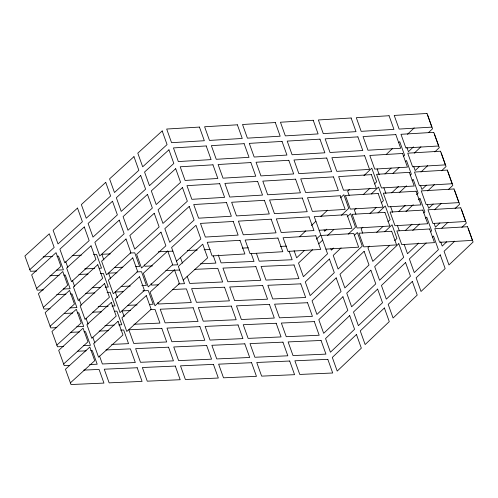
<?xml version="1.0" encoding="UTF-8"?>
<svg xmlns="http://www.w3.org/2000/svg" width="498" height="498" viewBox="0 0 498 498"><rect width="100%" height="100%" fill="white"/><g stroke="black" fill="none" stroke-linecap="round" stroke-linejoin="round"><path stroke-width="0.75" d="M299.622 236.712L305.797 230.848M311.412 225.519L315.906 221.249M320.824 216.574L327.566 210.181M340.476 197.918L343.844 194.718L348.731 208.369L341.435 215.298M349.328 189.508L347.641 191.108L349.185 195.421M363.926 175.645L371.782 168.181L376.669 181.832L374.428 183.967M386.249 154.442L392.424 148.578M398.599 142.714L399.726 141.65L404.613 155.301L403.486 156.366M407.451 134.311L414.187 127.911M304.508 250.363L296.652 257.827L294.081 250.643M316.298 239.171L320.793 234.9L314.238 216.605L347.006 214.644L351.893 228.296L319.131 230.257M326.837 229.161L324.59 231.296L324.08 229.858M363.198 194.631L369.933 188.232M384.96 173.958L391.135 168.094M413.465 146.891L408.41 151.691L406.866 147.377M428.622 132.499L432.55 128.764L427.664 115.113M312.557 249.722L298.52 263.05L303.406 276.701L327.547 253.775L320.998 235.479L353.767 233.518L358.653 247.17L325.885 249.131M318.732 243.858L322.66 240.129M327.584 235.454L333.76 229.584M347.231 216.792L350.604 213.592L355.491 227.244L348.189 234.172M356.089 208.382L354.402 209.982L355.945 214.296M371.24 193.99L378.542 187.055L383.429 200.706L381.182 202.842M393.009 173.316L399.184 167.453M405.36 161.589L406.48 160.524L411.367 174.176L410.246 175.24M414.212 153.185L420.947 146.786M333.598 248.035L331.351 250.17L330.834 248.732M369.958 213.505L376.133 207.641M391.721 192.832L398.456 186.439M419.658 166.301L415.17 170.565L413.626 166.257M434.816 151.902L439.311 147.638L434.424 133.987M341.08 247.929L333.218 255.393L338.105 269.045L362.245 246.118L357.359 232.466L354.551 235.131M362.843 227.256L361.162 228.856L362.706 233.17M378.001 212.864L385.303 205.935L390.189 219.587L387.942 221.716M399.203 192.726L406.505 185.798M412.114 180.463L413.24 179.398L418.127 193.05L416.446 194.65M420.972 172.059L427.707 165.66M376.712 232.379L382.887 226.515M398.481 211.712L405.216 205.313M426.419 185.175L421.924 189.439L420.642 185.847M441.577 170.783L446.065 166.513L441.178 152.861M369.603 246.137L367.916 247.73L372.803 261.382L389.648 245.39M384.761 231.738L392.057 224.81L396.943 238.461L394.702 240.59M405.963 211.6L413.259 204.672M418.314 199.872L420.001 198.272L424.887 211.924L423.761 212.988M427.726 190.933L434.461 184.534M405.235 230.586L411.971 224.187M433.179 204.049L428.685 208.313L427.396 204.722M448.337 189.657L452.825 185.393L447.939 171.742M412.724 230.474L419.459 224.081M425.634 218.211L426.755 217.147L431.642 230.798L430.521 231.863M434.486 209.807L441.222 203.408M418.731 243.061L407.501 253.725L404.158 244.387M439.933 222.923L435.445 227.188L434.156 223.596M455.091 208.531L459.586 204.267L454.693 190.616M426.213 242.956L409.375 258.948L414.261 272.599L438.402 249.672L433.515 236.021L432.389 237.092M441.807 228.146L447.982 222.282M446.694 241.798L442.199 246.068L440.655 241.754M461.851 227.405L466.34 223.141L461.453 209.49M454.736 241.156L444.073 251.291L448.959 264.942L473.1 242.016L468.213 228.364M29.787 269.655L54.176 247.438L49.283 233.786L24.9 256.003L30.459 271.286L36.591 271.018M36.547 288.529L60.93 266.312L56.044 252.66L31.66 274.877L37.219 290.16L43.351 289.892M43.307 307.403L67.691 285.186L62.804 271.535L38.414 293.752L43.98 309.034L50.105 308.766M50.061 326.277L74.451 304.06L69.558 290.409L45.175 312.626L50.734 327.914L56.865 327.64M56.822 345.151L81.205 322.934L76.319 309.283L51.935 331.5L57.494 346.789L63.62 346.515M63.576 364.026L87.965 341.815L83.079 328.163L58.689 350.374L64.254 365.663L69.614 365.426M176.479 261.182L200.862 238.965L195.975 225.314L171.586 247.531L177.78 264.793L172.42 265.029M70.336 382.9L94.726 360.689L89.833 347.038L65.45 369.248L71.009 384.537L103.951 383.087L99.065 369.435L83.745 370.107M183.233 280.057L207.622 257.839L202.73 244.188L178.346 266.405L184.54 283.667L178.409 283.935M43.195 256.856L52.383 256.451M56.984 256.252L58.515 256.184L63.402 269.835L56.511 270.14M72.129 255.58L81.317 255.175M93.574 254.64L96.643 254.503L101.53 268.154L99.233 268.254M110.251 253.899L101.829 254.273L103.883 260.018M130.171 253.021L134.765 252.822L139.652 266.474L135.823 266.642M158.339 251.783L172.893 251.141M187.273 250.506L197.227 250.064M204.124 249.759L210.256 249.492M242.252 248.079L248.378 247.811M280.374 246.398L286.506 246.13M84.672 268.895L94.632 268.459M114.372 267.588L122.801 267.214M152.5 265.907L144.837 266.243L144.327 264.805M200.588 263.784L215.908 263.112L213.337 255.922M49.949 275.736L59.144 275.326M63.738 275.126L65.275 275.058L70.162 288.709L63.265 289.014M78.883 274.46L88.078 274.049M100.335 273.514L103.397 273.377L108.284 287.029L105.221 287.165M117.011 272.78L108.583 273.147L110.643 278.899M136.931 271.896L141.525 271.696L146.412 285.348L141.818 285.547M165.859 270.619L179.654 270.016M194.793 269.35L217.775 268.335L222.662 281.986L189.726 283.437L187.148 276.253M92.198 287.738L100.627 287.365M121.132 286.462L130.327 286.057M158.495 284.812L151.597 285.117L151.081 283.679M56.71 294.611L65.904 294.206M70.498 294.001L72.029 293.932L76.916 307.583L70.025 307.889M85.644 293.334L94.838 292.93M107.095 292.388L110.158 292.251L115.044 305.903L111.982 306.04M123 291.685L115.343 292.021L117.397 297.773M142.92 290.807L148.286 290.571L153.172 304.222L149.338 304.39M172.619 289.5L186.408 288.89L191.294 302.541L158.358 303.992L157.841 302.554M98.193 306.644L108.153 306.208M127.893 305.336L137.081 304.932M64.236 313.447L72.658 313.08M77.258 312.875L78.79 312.806L83.676 326.458L76.779 326.763M92.404 312.209L101.592 311.804M114.615 311.225L116.918 311.126L121.805 324.777L118.736 324.914M130.526 310.528L122.097 310.895L124.158 316.647M150.446 309.65L155.04 309.445L159.926 323.096L133.881 324.248M104.947 325.524L114.142 325.113M70.224 332.359L79.419 331.954M84.013 331.749L85.55 331.68L90.437 345.332L83.54 345.637M99.158 331.083L108.352 330.678M120.609 330.137L123.672 330L128.559 343.651L111.708 344.398M77.75 351.202L86.179 350.829M90.773 350.623L92.304 350.555L97.191 364.206L89.534 364.548M105.918 349.957L130.432 348.874L135.319 362.525L102.376 363.982L99.55 356.076M377.129 168.884L379.183 174.63M383.883 187.758L385.944 193.51M390.644 206.633L392.704 212.385M397.404 225.507L399.203 230.537M289.07 251.123L292.158 259.744L259.215 261.201L256.389 253.295M251.204 253.526L254.03 261.431L221.093 262.882L218.261 254.976M180.394 257.379L182.449 263.125M65.755 261.705L67.815 267.451M72.515 280.579L74.576 286.325M79.014 298.732L81.33 305.199M86.029 318.328L88.09 324.074M92.79 337.202L94.85 342.948M329.421 259.004L305.28 281.924L310.167 295.575L334.307 272.655L329.421 259.004M336.181 277.878L312.041 300.804L316.927 314.456L341.068 291.529L336.181 277.878M364.119 251.341L339.978 274.267L344.865 287.919L369.006 264.992L364.119 251.341M342.935 296.752L318.795 319.679L323.681 333.33L347.822 310.403L342.935 296.752M370.879 270.215L346.739 293.141L351.625 306.793L375.766 283.866L370.879 270.215M398.817 243.684L374.677 266.611L379.563 280.262L403.704 257.335L398.817 243.684M349.696 315.626L325.555 338.553L330.442 352.204L354.582 329.278L349.696 315.626M377.633 289.089L353.493 312.016L358.379 325.667L382.52 302.74L377.633 289.089M405.571 262.558L381.437 285.485L386.324 299.136L410.464 276.209L405.571 262.558M356.45 334.5L332.315 357.427L337.202 371.078L361.343 348.152L356.45 334.5M384.394 307.969L360.253 330.89L365.14 344.541L389.28 321.621L384.394 307.969M412.332 281.432L388.191 304.359L393.078 318.01L417.218 295.084L412.332 281.432M440.269 254.895L416.135 277.822L421.022 291.473L445.162 268.546L440.269 254.895M77.507 208.077L53.124 230.288L58.011 243.939L82.4 221.728L77.507 208.077M105.732 182.361L81.348 204.578L86.235 218.23L110.624 196.013L105.732 182.361M133.962 156.652L109.572 178.863L114.459 192.514L138.849 170.304L133.962 156.652M162.186 130.937L137.797 153.154L142.683 166.805L167.073 144.588L162.186 130.937M84.268 226.951L59.885 249.162L64.771 262.813L89.154 240.602L84.268 226.951M112.492 201.236L88.109 223.453L92.995 237.104L117.379 214.887L112.492 201.236M140.716 175.526L116.333 197.743L121.219 211.395L145.603 189.178L140.716 175.526M168.94 149.811L144.557 172.028L149.444 185.679L173.827 163.462L168.94 149.811M91.028 245.825L66.639 268.042L71.531 281.687L95.915 259.477L91.028 245.825M119.252 220.11L94.863 242.327L99.756 255.978L124.139 233.761L119.252 220.11M147.476 194.401L123.087 216.618L127.98 230.269L152.363 208.052L147.476 194.401M175.701 168.691L151.311 190.902L156.204 204.554L180.587 182.343L175.701 168.691M97.782 264.699L73.399 286.916L78.286 300.568L102.675 278.351L97.782 264.699M126.006 238.99L101.623 261.201L106.51 274.852L130.899 252.635L126.006 238.99M154.231 213.275L129.847 235.492L134.734 249.143L159.123 226.926L154.231 213.275M182.461 187.565L158.071 209.776L162.958 223.428L187.348 201.217L182.461 187.565M104.543 283.574L80.159 305.791L85.046 319.442L109.429 297.225L104.543 283.574M132.767 257.864L108.383 280.075L113.27 293.727L137.653 271.516L132.767 257.864M160.991 232.149L136.608 254.366L141.494 268.017L165.878 245.8L160.991 232.149M189.215 206.44L164.832 228.65L169.718 242.302L194.102 220.091L189.215 206.44M111.303 302.448L86.913 324.665L91.806 338.316L116.19 316.099L111.303 302.448M139.527 276.739L115.138 298.949L120.03 312.601L144.414 290.39L139.527 276.739M167.751 251.023L143.362 273.24L148.255 286.892L172.638 264.675L167.751 251.023M118.057 321.322L93.674 343.539L98.56 357.19L122.95 334.973L118.057 321.322M146.281 295.613L121.898 317.83L126.785 331.481L151.174 309.264L146.281 295.613M174.505 269.897L150.122 292.114L155.009 305.766L179.398 283.549L174.505 269.897M199.449 127.077L166.681 129.038L171.567 142.689L204.336 140.729L199.449 127.077M237.372 124.805L204.603 126.766L209.49 140.417L242.258 138.456L237.372 124.805M275.294 122.539L242.526 124.5L247.413 138.151L280.181 136.191L275.294 122.539M313.217 120.267L280.449 122.228L285.335 135.879L318.104 133.918L313.217 120.267M351.14 118.001L318.371 119.962L323.258 133.613L356.026 131.653L351.14 118.001M389.063 115.735L356.294 117.69L361.181 131.341L393.949 129.387L389.063 115.735M426.985 113.463L394.217 115.424L399.11 129.075L431.872 127.115L426.985 113.463M206.203 145.951L173.441 147.912L178.328 161.564L211.096 159.603L206.203 145.951M244.126 143.679L211.364 145.64L216.25 159.292L249.019 157.331L244.126 143.679M282.049 141.413L249.286 143.374L254.173 157.026L286.941 155.065L282.049 141.413M319.971 139.147L287.209 141.102L292.096 154.754L324.864 152.799L319.971 139.147M357.894 136.875L325.132 138.836L330.018 152.488L362.787 150.527L357.894 136.875M395.817 134.609L363.054 136.57L367.941 150.222L400.709 148.261L395.817 134.609M433.739 132.337L400.977 134.298L405.864 147.95L438.632 145.989L433.739 132.337M212.963 164.826L180.195 166.786L185.088 180.438L217.85 178.477L212.963 164.826M250.886 162.56L218.118 164.514L223.011 178.166L255.773 176.211L250.886 162.56M288.809 160.288L256.047 162.248L260.933 175.9L293.696 173.939L288.809 160.288M326.732 158.022L293.969 159.983L298.856 173.634L331.618 171.673L326.732 158.022M364.654 155.75L331.892 157.71L336.779 171.362L369.541 169.401L364.654 155.75M402.577 153.484L369.815 155.444L374.701 169.096L407.464 167.135L402.577 153.484M440.5 151.211L407.738 153.172L412.624 166.824L445.386 164.863L440.5 151.211M219.724 183.7L186.955 185.661L191.842 199.312L224.61 197.351L219.724 183.7M257.647 181.434L224.878 183.395L229.765 197.046L262.533 195.085L257.647 181.434M295.569 179.162L262.801 181.123L267.687 194.774L300.456 192.813L295.569 179.162M333.492 176.896L300.724 178.857L305.61 192.508L338.379 190.547L333.492 176.896M371.415 174.624L338.646 176.585L343.533 190.236L376.301 188.275L371.415 174.624M409.337 172.358L376.569 174.319L381.456 187.97L414.224 186.009L409.337 172.358M447.26 170.086L414.492 172.047L419.378 185.698L452.147 183.737L447.26 170.086M226.478 202.574L193.716 204.535L198.602 218.186L231.365 216.225L226.478 202.574M264.401 200.308L231.638 202.269L236.525 215.92L269.294 213.959L264.401 200.308M302.323 198.036L269.561 199.997L274.448 213.648L307.216 211.687L302.323 198.036M340.246 195.77L307.484 197.731L312.371 211.382L345.139 209.421L340.246 195.77M378.169 193.498L345.407 195.459L350.293 209.11L383.062 207.149L378.169 193.498M416.091 191.232L383.329 193.193L388.216 206.844L420.984 204.883L416.091 191.232M454.014 188.966L421.252 190.921L426.139 204.572L458.907 202.618L454.014 188.966M233.238 221.448L200.47 223.409L205.363 237.06L238.125 235.1L233.238 221.448M271.161 219.182L238.393 221.143L243.285 234.795L276.048 232.834L271.161 219.182M309.084 216.91L276.315 218.871L281.208 232.522L313.97 230.562L309.084 216.91M384.929 212.378L352.167 214.333L357.054 227.984L389.816 226.03L384.929 212.378M422.852 210.106L390.09 212.067L394.976 225.719L427.738 223.758L422.852 210.106M460.775 207.84L428.012 209.801L432.899 223.453L465.661 221.492L460.775 207.84M239.999 240.322L207.23 242.283L212.117 255.935L244.885 253.974L239.999 240.322M277.921 238.056L245.153 240.017L250.04 253.669L282.808 251.708L277.921 238.056M315.844 235.791L283.076 237.745L287.962 251.397L320.731 249.442L315.844 235.791M391.689 231.253L358.921 233.213L363.808 246.865L396.576 244.904L391.689 231.253M429.612 228.98L396.844 230.941L401.73 244.593L434.499 242.632L429.612 228.98M467.535 226.715L434.766 228.675L439.653 242.327L472.421 240.366L467.535 226.715M255.904 266.654L222.961 268.105L227.847 281.756L260.79 280.306L255.904 266.654M294.032 264.973L261.089 266.424L265.976 280.075L298.918 278.625L294.032 264.973M224.536 287.209L191.593 288.659L196.48 302.311L229.422 300.86L224.536 287.209M262.664 285.528L229.721 286.979L234.608 300.63L267.551 299.18L262.664 285.528M300.786 283.848L267.849 285.298L272.736 298.949L305.672 297.499L300.786 283.848M193.168 307.764L160.225 309.214L165.112 322.866L198.055 321.415L193.168 307.764M231.296 306.083L198.353 307.534L203.24 321.185L236.183 319.735L231.296 306.083M269.418 304.403L236.482 305.853L241.368 319.504L274.305 318.054L269.418 304.403M307.546 302.722L274.603 304.172L279.49 317.824L312.433 316.373L307.546 302.722M161.8 328.319L128.858 329.776L133.744 343.427L166.687 341.97L161.8 328.319M199.928 326.638L166.986 328.089L171.872 341.74L204.815 340.29L199.928 326.638M238.05 324.957L205.108 326.408L210 340.059L242.937 338.609L238.05 324.957M276.178 323.277L243.236 324.727L248.122 338.379L281.065 336.928L276.178 323.277M314.306 321.596L281.364 323.046L286.25 336.698L319.193 335.247L314.306 321.596M168.561 347.193L135.618 348.65L140.504 362.301L173.447 360.845L168.561 347.193M206.682 345.512L173.74 346.969L178.633 360.62L211.569 359.164L206.682 345.512M244.811 343.832L211.868 345.288L216.755 358.934L249.697 357.483L244.811 343.832M282.939 342.151L249.996 343.601L254.883 357.253L287.825 355.802L282.939 342.151M321.061 340.47L288.124 341.921L293.011 355.572L325.947 354.122L321.061 340.47M137.187 367.748L104.25 369.205L109.137 382.856L142.079 381.4L137.187 367.748M175.315 366.067L142.372 367.524L147.265 381.175L180.201 379.719L175.315 366.067M213.443 364.387L180.5 365.843L185.387 379.495L218.329 378.038L213.443 364.387M251.571 362.706L218.628 364.163L223.515 377.814L256.458 376.357L251.571 362.706M289.693 361.025L256.75 362.482L261.643 376.133L294.579 374.677L289.693 361.025M327.821 359.344L294.878 360.795L299.765 374.446L332.708 372.996L327.821 359.344"/></g></svg>
